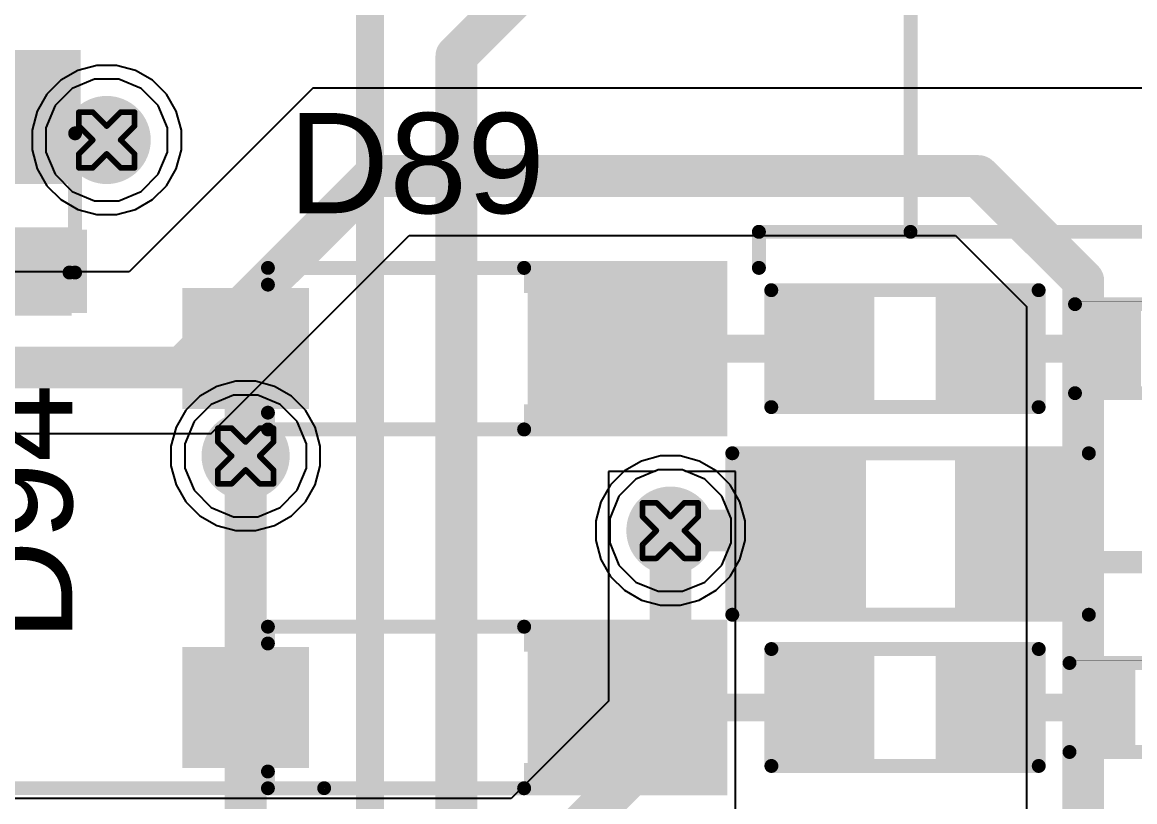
# Model space of a CAD drawing. Header units: inches. Extents: x 0 to 5379, y 0 to 5429.
# Drawn here: x 78.76 to 88.9, y 131.51 to 138.62 of the extents above; entities that cross this region are included whole.
import ezdxf

# ---------------------------------------------------------------- set-up
doc = ezdxf.new("R2010")
doc.units = ezdxf.units.IN
for name, color, linetype in [('Bottom Layer', 5, 'Continuous'), ('Bottom Solder', 6, 'Continuous'), ('Drill Drawing', 1, 'Continuous'), ('GND01', 16, 'Continuous'), ('GND02', 76, 'Continuous'), ('PWR', 156, 'Continuous'), ('SIG 01', 90, 'Continuous'), ('Top Layer', 1, 'Continuous'), ('Top Overlay', 2, 'Continuous'), ('Top Paste', 8, 'Continuous'), ('Top Solder', 216, 'Continuous'), ('Via Holes', 16, 'Continuous')]:
    doc.layers.add(name, color=color, linetype=linetype)
doc.styles.add('Arial', font='', dxfattribs={"height": 0.2})
doc.styles.get('Arial').set_extended_font_data('Arial')

# ---------------------------------------------------------------- blocks, each defined once
blk = doc.blocks.new('R___0603_34')
at = {"layer": 'Top Layer'}
for points in [[(-0.381, 0.4445), (-0.381, -0.4445), (-1.143, -0.4445), (-1.143, 0.4445)], [(1.143, 0.4445), (1.143, -0.4445), (0.381, -0.4445), (0.381, 0.4445)]]:
    blk.add_hatch(color=1, dxfattribs=at).paths.add_polyline_path(points)
at = {"layer": 'Top Paste'}
for points in [[(-0.381, 0.4445), (-0.381, -0.4445), (-1.143, -0.4445), (-1.143, 0.4445)], [(1.143, 0.4445), (1.143, -0.4445), (0.381, -0.4445), (0.381, 0.4445)]]:
    blk.add_hatch(color=8, dxfattribs=at).paths.add_polyline_path(points)
at = {"layer": 'Top Solder'}
for points in [[(-0.2794, 0.5461), (-0.2794, -0.5461), (-1.2446, -0.5461), (-1.2446, 0.5461)], [(1.2446, 0.5461), (1.2446, -0.5461), (0.2794, -0.5461), (0.2794, 0.5461)]]:
    blk.add_hatch(color=216, dxfattribs=at).paths.add_polyline_path(points)
at = {"layer": 'Top Overlay'}
for points in [[(-1.2192, 0.5334, 0.127, 0.127, 0), (-1.2192, -0.5334, 0.127, 0.127, 0)], [(1.2192, 0.5334, 0.127, 0.127, 0), (-1.2192, 0.5334, 0.127, 0.127, 0)], [(1.2192, 0.5334, 0.127, 0.127, 0), (1.2192, -0.5334, 0.127, 0.127, 0)], [(1.2192, -0.5334, 0.127, 0.127, 0), (-1.2192, -0.5334, 0.127, 0.127, 0)]]:
    blk.add_lwpolyline(points, format="xyseb", dxfattribs=at)
for points in [[(-1.25095, 0.5334, 0.0635, 0.0635, 1), (-1.18745, 0.5334, 0.0635, 0.0635, 1)], [(-1.25095, 0.5334, 0.0635, 0.0635, 1), (-1.18745, 0.5334, 0.0635, 0.0635, 1)], [(1.18745, 0.5334, 0.0635, 0.0635, 1), (1.25095, 0.5334, 0.0635, 0.0635, 1)], [(1.18745, 0.5334, 0.0635, 0.0635, 1), (1.25095, 0.5334, 0.0635, 0.0635, 1)], [(-1.25095, -0.5334, 0.0635, 0.0635, 1), (-1.18745, -0.5334, 0.0635, 0.0635, 1)], [(-1.25095, -0.5334, 0.0635, 0.0635, 1), (-1.18745, -0.5334, 0.0635, 0.0635, 1)], [(1.18745, -0.5334, 0.0635, 0.0635, 1), (1.25095, -0.5334, 0.0635, 0.0635, 1)], [(1.18745, -0.5334, 0.0635, 0.0635, 1), (1.25095, -0.5334, 0.0635, 0.0635, 1)]]:
    blk.add_lwpolyline(points, format="xyseb", close=True, dxfattribs=at)
blk = doc.blocks.new('R___0402_35')
at = {"layer": 'Top Layer'}
for points in [[(-0.699, -0.318), (-0.699, 0.318), (-0.241, 0.318), (-0.241, -0.318)], [(0.241, -0.318), (0.241, 0.318), (0.699, 0.318), (0.699, -0.318)]]:
    blk.add_hatch(color=1, dxfattribs=at).paths.add_polyline_path(points)
at = {"layer": 'Top Paste'}
for points in [[(-0.699, -0.318), (-0.699, 0.318), (-0.241, 0.318), (-0.241, -0.318)], [(0.241, -0.318), (0.241, 0.318), (0.699, 0.318), (0.699, -0.318)]]:
    blk.add_hatch(color=8, dxfattribs=at).paths.add_polyline_path(points)
at = {"layer": 'Top Solder'}
for points in [[(-0.754, -0.373), (-0.754, 0.373), (-0.186, 0.373), (-0.186, -0.373)], [(0.186, -0.373), (0.186, 0.373), (0.754, 0.373), (0.754, -0.373)]]:
    blk.add_hatch(color=216, dxfattribs=at).paths.add_polyline_path(points)
at = {"layer": 'Top Overlay'}
for points in [[(-0.787, 0.406, 0.127, 0.127, 0), (-0.787, -0.406, 0.127, 0.127, 0)], [(0.787, 0.406, 0.127, 0.127, 0), (-0.787, 0.406, 0.127, 0.127, 0)], [(0.787, 0.406, 0.127, 0.127, 0), (0.787, -0.406, 0.127, 0.127, 0)], [(0.787, -0.406, 0.127, 0.127, 0), (-0.787, -0.406, 0.127, 0.127, 0)], [(0.813, -0.432, 0.00323, 0.00323, 0), (-0.813, -0.432, 0.00323, 0.00323, 0)]]:
    blk.add_lwpolyline(points, format="xyseb", dxfattribs=at)
for points in [[(-0.819, 0.406, 0.0635, 0.0635, 1), (-0.756, 0.406, 0.0635, 0.0635, 1)], [(-0.819, 0.406, 0.0635, 0.0635, 1), (-0.756, 0.406, 0.0635, 0.0635, 1)], [(0.756, 0.406, 0.0635, 0.0635, 1), (0.819, 0.406, 0.0635, 0.0635, 1)], [(0.756, 0.406, 0.0635, 0.0635, 1), (0.819, 0.406, 0.0635, 0.0635, 1)], [(-0.819, -0.406, 0.0635, 0.0635, 1), (-0.756, -0.406, 0.0635, 0.0635, 1)], [(-0.819, -0.406, 0.0635, 0.0635, 1), (-0.756, -0.406, 0.0635, 0.0635, 1)], [(0.756, -0.406, 0.0635, 0.0635, 1), (0.819, -0.406, 0.0635, 0.0635, 1)], [(0.756, -0.406, 0.0635, 0.0635, 1), (0.819, -0.406, 0.0635, 0.0635, 1)], [(-0.814, -0.432, 0.00161, 0.00161, 1), (-0.812, -0.432, 0.00161, 0.00161, 1)], [(0.812, -0.432, 0.00161, 0.00161, 1), (0.814, -0.432, 0.00161, 0.00161, 1)]]:
    blk.add_lwpolyline(points, format="xyseb", close=True, dxfattribs=at)
blk = doc.blocks.new('R___0603_36')
at = {"layer": 'Top Layer'}
for points in [[(-0.381, 0.4445), (-0.381, -0.4445), (-1.143, -0.4445), (-1.143, 0.4445)], [(1.143, 0.4445), (1.143, -0.4445), (0.381, -0.4445), (0.381, 0.4445)]]:
    blk.add_hatch(color=1, dxfattribs=at).paths.add_polyline_path(points)
at = {"layer": 'Top Paste'}
for points in [[(-0.381, 0.4445), (-0.381, -0.4445), (-1.143, -0.4445), (-1.143, 0.4445)], [(1.143, 0.4445), (1.143, -0.4445), (0.381, -0.4445), (0.381, 0.4445)]]:
    blk.add_hatch(color=8, dxfattribs=at).paths.add_polyline_path(points)
at = {"layer": 'Top Solder'}
for points in [[(-0.2794, 0.5461), (-0.2794, -0.5461), (-1.2446, -0.5461), (-1.2446, 0.5461)], [(1.2446, 0.5461), (1.2446, -0.5461), (0.2794, -0.5461), (0.2794, 0.5461)]]:
    blk.add_hatch(color=216, dxfattribs=at).paths.add_polyline_path(points)
at = {"layer": 'Top Overlay'}
for points in [[(1.2192, 0.5334, 0.127, 0.127, 0), (-1.2192, 0.5334, 0.127, 0.127, 0)], [(-1.2192, 0.5334, 0.127, 0.127, 0), (-1.2192, -0.5334, 0.127, 0.127, 0)], [(1.2192, 0.5334, 0.127, 0.127, 0), (1.2192, -0.5334, 0.127, 0.127, 0)], [(1.2192, -0.5334, 0.127, 0.127, 0), (-1.2192, -0.5334, 0.127, 0.127, 0)]]:
    blk.add_lwpolyline(points, format="xyseb", dxfattribs=at)
for points in [[(-1.25095, 0.5334, 0.0635, 0.0635, 1), (-1.18745, 0.5334, 0.0635, 0.0635, 1)], [(-1.25095, 0.5334, 0.0635, 0.0635, 1), (-1.18745, 0.5334, 0.0635, 0.0635, 1)], [(1.18745, 0.5334, 0.0635, 0.0635, 1), (1.25095, 0.5334, 0.0635, 0.0635, 1)], [(1.18745, 0.5334, 0.0635, 0.0635, 1), (1.25095, 0.5334, 0.0635, 0.0635, 1)], [(-1.25095, -0.5334, 0.0635, 0.0635, 1), (-1.18745, -0.5334, 0.0635, 0.0635, 1)], [(-1.25095, -0.5334, 0.0635, 0.0635, 1), (-1.18745, -0.5334, 0.0635, 0.0635, 1)], [(1.18745, -0.5334, 0.0635, 0.0635, 1), (1.25095, -0.5334, 0.0635, 0.0635, 1)], [(1.18745, -0.5334, 0.0635, 0.0635, 1), (1.25095, -0.5334, 0.0635, 0.0635, 1)]]:
    blk.add_lwpolyline(points, format="xyseb", close=True, dxfattribs=at)
blk = doc.blocks.new('R___0402_37')
at = {"layer": 'Top Layer'}
for points in [[(-0.699, -0.318), (-0.699, 0.318), (-0.241, 0.318), (-0.241, -0.318)], [(0.241, -0.318), (0.241, 0.318), (0.699, 0.318), (0.699, -0.318)]]:
    blk.add_hatch(color=1, dxfattribs=at).paths.add_polyline_path(points)
at = {"layer": 'Top Paste'}
for points in [[(-0.699, -0.318), (-0.699, 0.318), (-0.241, 0.318), (-0.241, -0.318)], [(0.241, -0.318), (0.241, 0.318), (0.699, 0.318), (0.699, -0.318)]]:
    blk.add_hatch(color=8, dxfattribs=at).paths.add_polyline_path(points)
at = {"layer": 'Top Solder'}
for points in [[(-0.754, -0.373), (-0.754, 0.373), (-0.186, 0.373), (-0.186, -0.373)], [(0.186, -0.373), (0.186, 0.373), (0.754, 0.373), (0.754, -0.373)]]:
    blk.add_hatch(color=216, dxfattribs=at).paths.add_polyline_path(points)
at = {"layer": 'Top Overlay'}
for points in [[(-0.787, 0.406, 0.127, 0.127, 0), (-0.787, -0.406, 0.127, 0.127, 0)], [(0.787, 0.406, 0.127, 0.127, 0), (-0.787, 0.406, 0.127, 0.127, 0)], [(0.787, 0.406, 0.127, 0.127, 0), (0.787, -0.406, 0.127, 0.127, 0)], [(0.787, -0.406, 0.127, 0.127, 0), (-0.787, -0.406, 0.127, 0.127, 0)], [(0.813, -0.432, 0.00323, 0.00323, 0), (-0.813, -0.432, 0.00323, 0.00323, 0)]]:
    blk.add_lwpolyline(points, format="xyseb", dxfattribs=at)
for points in [[(-0.819, 0.406, 0.0635, 0.0635, 1), (-0.756, 0.406, 0.0635, 0.0635, 1)], [(-0.819, 0.406, 0.0635, 0.0635, 1), (-0.756, 0.406, 0.0635, 0.0635, 1)], [(0.756, 0.406, 0.0635, 0.0635, 1), (0.819, 0.406, 0.0635, 0.0635, 1)], [(0.756, 0.406, 0.0635, 0.0635, 1), (0.819, 0.406, 0.0635, 0.0635, 1)], [(-0.819, -0.406, 0.0635, 0.0635, 1), (-0.756, -0.406, 0.0635, 0.0635, 1)], [(-0.819, -0.406, 0.0635, 0.0635, 1), (-0.756, -0.406, 0.0635, 0.0635, 1)], [(0.756, -0.406, 0.0635, 0.0635, 1), (0.819, -0.406, 0.0635, 0.0635, 1)], [(0.756, -0.406, 0.0635, 0.0635, 1), (0.819, -0.406, 0.0635, 0.0635, 1)], [(-0.814, -0.432, 0.00161, 0.00161, 1), (-0.812, -0.432, 0.00161, 0.00161, 1)], [(0.812, -0.432, 0.00161, 0.00161, 1), (0.814, -0.432, 0.00161, 0.00161, 1)]]:
    blk.add_lwpolyline(points, format="xyseb", close=True, dxfattribs=at)
blk = doc.blocks.new('SOD_123_40')
at = {"layer": 'Top Layer'}
for points in [[(-1.1, 0.45), (-1.1, -0.45), (-2.05, -0.45), (-2.05, 0.45)], [(2.05, 0.45), (2.05, -0.45), (1.1, -0.45), (1.1, 0.45)]]:
    blk.add_hatch(color=1, dxfattribs=at).paths.add_polyline_path(points)
at = {"layer": 'Top Overlay'}
for points in [[(0.965, 0.508), (2.819, 0.508), (2.819, 0.8), (0.965, 0.8)], [(2.119, -0.787), (2.818, -0.787), (2.818, 0.787), (2.119, 0.787)], [(0.965, -0.8), (2.819, -0.8), (2.819, -0.508), (0.965, -0.508)]]:
    blk.add_hatch(color=2, dxfattribs=at).paths.add_polyline_path(points)
at = {"layer": 'Top Paste'}
for points in [[(-1.1, 0.45), (-1.1, -0.45), (-2.05, -0.45), (-2.05, 0.45)], [(2.05, 0.45), (2.05, -0.45), (1.1, -0.45), (1.1, 0.45)]]:
    blk.add_hatch(color=8, dxfattribs=at).paths.add_polyline_path(points)
at = {"layer": 'Top Solder'}
for points in [[(-0.998, 0.552), (-0.998, -0.552), (-2.152, -0.552), (-2.152, 0.552)], [(2.152, 0.552), (2.152, -0.552), (0.998, -0.552), (0.998, 0.552)]]:
    blk.add_hatch(color=216, dxfattribs=at).paths.add_polyline_path(points)
at = {"layer": 'Top Overlay'}
for points in [[(-1.372, 0.737, 0.127, 0.127, 0), (0.965, 0.737, 0.127, 0.127, 0)], [(-1.372, 0.584, 0.127, 0.127, 0), (-1.372, 0.737, 0.127, 0.127, 0)], [(-1.372, -0.737, 0.127, 0.127, 0), (-1.372, -0.584, 0.127, 0.127, 0)], [(-1.372, -0.737, 0.127, 0.127, 0), (0.965, -0.737, 0.127, 0.127, 0)]]:
    blk.add_lwpolyline(points, format="xyseb", dxfattribs=at)
for points in [[(-1.403, 0.737, 0.0635, 0.0635, 1), (-1.34, 0.737, 0.0635, 0.0635, 1)], [(-1.403, 0.737, 0.0635, 0.0635, 1), (-1.34, 0.737, 0.0635, 0.0635, 1)], [(0.933, 0.737, 0.0635, 0.0635, 1), (0.997, 0.737, 0.0635, 0.0635, 1)], [(-1.403, 0.584, 0.0635, 0.0635, 1), (-1.34, 0.584, 0.0635, 0.0635, 1)], [(-1.403, -0.584, 0.0635, 0.0635, 1), (-1.34, -0.584, 0.0635, 0.0635, 1)], [(-1.403, -0.737, 0.0635, 0.0635, 1), (-1.34, -0.737, 0.0635, 0.0635, 1)], [(-1.403, -0.737, 0.0635, 0.0635, 1), (-1.34, -0.737, 0.0635, 0.0635, 1)], [(0.933, -0.737, 0.0635, 0.0635, 1), (0.997, -0.737, 0.0635, 0.0635, 1)]]:
    blk.add_lwpolyline(points, format="xyseb", close=True, dxfattribs=at)
blk = doc.blocks.new('SOD_123_41')
at = {"layer": 'Top Layer'}
for points in [[(-1.1, 0.45), (-1.1, -0.45), (-2.05, -0.45), (-2.05, 0.45)], [(2.05, 0.45), (2.05, -0.45), (1.1, -0.45), (1.1, 0.45)]]:
    blk.add_hatch(color=1, dxfattribs=at).paths.add_polyline_path(points)
at = {"layer": 'Top Overlay'}
for points in [[(0.965, 0.508), (2.819, 0.508), (2.819, 0.8), (0.965, 0.8)], [(2.119, -0.787), (2.818, -0.787), (2.818, 0.787), (2.119, 0.787)], [(0.965, -0.8), (2.819, -0.8), (2.819, -0.508), (0.965, -0.508)]]:
    blk.add_hatch(color=2, dxfattribs=at).paths.add_polyline_path(points)
at = {"layer": 'Top Paste'}
for points in [[(-1.1, 0.45), (-1.1, -0.45), (-2.05, -0.45), (-2.05, 0.45)], [(2.05, 0.45), (2.05, -0.45), (1.1, -0.45), (1.1, 0.45)]]:
    blk.add_hatch(color=8, dxfattribs=at).paths.add_polyline_path(points)
at = {"layer": 'Top Solder'}
for points in [[(-0.998, 0.552), (-0.998, -0.552), (-2.152, -0.552), (-2.152, 0.552)], [(2.152, 0.552), (2.152, -0.552), (0.998, -0.552), (0.998, 0.552)]]:
    blk.add_hatch(color=216, dxfattribs=at).paths.add_polyline_path(points)
at = {"layer": 'Top Overlay'}
for points in [[(-1.372, 0.737, 0.127, 0.127, 0), (0.965, 0.737, 0.127, 0.127, 0)], [(-1.372, 0.584, 0.127, 0.127, 0), (-1.372, 0.737, 0.127, 0.127, 0)], [(-1.372, -0.737, 0.127, 0.127, 0), (-1.372, -0.584, 0.127, 0.127, 0)], [(-1.372, -0.737, 0.127, 0.127, 0), (0.965, -0.737, 0.127, 0.127, 0)]]:
    blk.add_lwpolyline(points, format="xyseb", dxfattribs=at)
for points in [[(-1.403, 0.737, 0.0635, 0.0635, 1), (-1.34, 0.737, 0.0635, 0.0635, 1)], [(-1.403, 0.737, 0.0635, 0.0635, 1), (-1.34, 0.737, 0.0635, 0.0635, 1)], [(0.933, 0.737, 0.0635, 0.0635, 1), (0.997, 0.737, 0.0635, 0.0635, 1)], [(-1.403, 0.584, 0.0635, 0.0635, 1), (-1.34, 0.584, 0.0635, 0.0635, 1)], [(-1.403, -0.584, 0.0635, 0.0635, 1), (-1.34, -0.584, 0.0635, 0.0635, 1)], [(-1.403, -0.737, 0.0635, 0.0635, 1), (-1.34, -0.737, 0.0635, 0.0635, 1)], [(-1.403, -0.737, 0.0635, 0.0635, 1), (-1.34, -0.737, 0.0635, 0.0635, 1)], [(0.933, -0.737, 0.0635, 0.0635, 1), (0.997, -0.737, 0.0635, 0.0635, 1)]]:
    blk.add_lwpolyline(points, format="xyseb", close=True, dxfattribs=at)
blk = doc.blocks.new('R___0805_245')
at = {"layer": 'Top Layer'}
for points in [[(-1.524, 0.635), (-0.508, 0.635), (-0.508, -0.635), (-1.524, -0.635)], [(0.508, 0.635), (1.524, 0.635), (1.524, -0.635), (0.508, -0.635)]]:
    blk.add_hatch(color=1, dxfattribs=at).paths.add_polyline_path(points)
at = {"layer": 'Top Paste'}
for points in [[(-1.524, 0.635), (-0.508, 0.635), (-0.508, -0.635), (-1.524, -0.635)], [(0.508, 0.635), (1.524, 0.635), (1.524, -0.635), (0.508, -0.635)]]:
    blk.add_hatch(color=8, dxfattribs=at).paths.add_polyline_path(points)
at = {"layer": 'Top Solder'}
for points in [[(-1.6256, 0.7366), (-0.4064, 0.7366), (-0.4064, -0.7366), (-1.6256, -0.7366)], [(0.4064, 0.7366), (1.6256, 0.7366), (1.6256, -0.7366), (0.4064, -0.7366)]]:
    blk.add_hatch(color=216, dxfattribs=at).paths.add_polyline_path(points)
at = {"layer": 'Top Overlay'}
for points in [[(-1.6256, 0.7366, 0.127, 0.127, 0), (-1.6256, -0.7366, 0.127, 0.127, 0)], [(1.6256, 0.7366, 0.127, 0.127, 0), (-1.6256, 0.7366, 0.127, 0.127, 0)], [(1.6256, 0.7366, 0.127, 0.127, 0), (1.6256, -0.7366, 0.127, 0.127, 0)], [(1.6256, -0.7366, 0.127, 0.127, 0), (-1.6256, -0.7366, 0.127, 0.127, 0)]]:
    blk.add_lwpolyline(points, format="xyseb", dxfattribs=at)
for points in [[(-1.65735, 0.7366, 0.0635, 0.0635, 1), (-1.59385, 0.7366, 0.0635, 0.0635, 1)], [(-1.65735, 0.7366, 0.0635, 0.0635, 1), (-1.59385, 0.7366, 0.0635, 0.0635, 1)], [(1.59385, 0.7366, 0.0635, 0.0635, 1), (1.65735, 0.7366, 0.0635, 0.0635, 1)], [(1.59385, 0.7366, 0.0635, 0.0635, 1), (1.65735, 0.7366, 0.0635, 0.0635, 1)], [(-1.65735, -0.7366, 0.0635, 0.0635, 1), (-1.59385, -0.7366, 0.0635, 0.0635, 1)], [(-1.65735, -0.7366, 0.0635, 0.0635, 1), (-1.59385, -0.7366, 0.0635, 0.0635, 1)], [(1.59385, -0.7366, 0.0635, 0.0635, 1), (1.65735, -0.7366, 0.0635, 0.0635, 1)], [(1.59385, -0.7366, 0.0635, 0.0635, 1), (1.65735, -0.7366, 0.0635, 0.0635, 1)]]:
    blk.add_lwpolyline(points, format="xyseb", close=True, dxfattribs=at)
blk = doc.blocks.new('SOD_523_846')
at = {"layer": 'Top Layer'}
for points in [[(-0.9, 0.35), (-0.3, 0.35), (-0.3, -0.35), (-0.9, -0.35)], [(0.3, 0.35), (0.9, 0.35), (0.9, -0.35), (0.3, -0.35)]]:
    blk.add_hatch(color=1, dxfattribs=at).paths.add_polyline_path(points)
at = {"layer": 'Top Overlay'}
for points in [[(0.66, 0.356), (1.422, 0.356), (1.422, 0.533), (0.66, 0.533)], [(0.94, -0.381), (1.422, -0.381), (1.422, 0.381), (0.94, 0.381)], [(0.66, -0.533), (1.422, -0.533), (1.422, -0.356), (0.66, -0.356)]]:
    blk.add_hatch(color=2, dxfattribs=at).paths.add_polyline_path(points)
at = {"layer": 'Top Paste'}
for points in [[(-0.9, 0.35), (-0.3, 0.35), (-0.3, -0.35), (-0.9, -0.35)], [(0.3, 0.35), (0.9, 0.35), (0.9, -0.35), (0.3, -0.35)]]:
    blk.add_hatch(color=8, dxfattribs=at).paths.add_polyline_path(points)
at = {"layer": 'Top Solder'}
for points in [[(-1.002, 0.452), (-0.198, 0.452), (-0.198, -0.452), (-1.002, -0.452)], [(0.198, 0.452), (1.002, 0.452), (1.002, -0.452), (0.198, -0.452)]]:
    blk.add_hatch(color=216, dxfattribs=at).paths.add_polyline_path(points)
at = {"layer": 'Top Overlay'}
for points in [[(-0.61, 0.483, 0.127, 0.127, 0), (0.66, 0.483, 0.127, 0.127, 0)], [(-0.61, 0.482, 0.127, 0.127, 0), (-0.61, 0.432, 0.127, 0.127, 0)], [(-0.61, -0.432, 0.127, 0.127, 0), (-0.61, -0.482, 0.127, 0.127, 0)], [(-0.61, -0.483, 0.127, 0.127, 0), (0.66, -0.483, 0.127, 0.127, 0)]]:
    blk.add_lwpolyline(points, format="xyseb", dxfattribs=at)
for points in [[(-0.641, 0.483, 0.0635, 0.0635, 1), (-0.578, 0.483, 0.0635, 0.0635, 1)], [(-0.641, 0.482, 0.0635, 0.0635, 1), (-0.578, 0.482, 0.0635, 0.0635, 1)], [(0.629, 0.483, 0.0635, 0.0635, 1), (0.692, 0.483, 0.0635, 0.0635, 1)], [(-0.641, 0.432, 0.0635, 0.0635, 1), (-0.578, 0.432, 0.0635, 0.0635, 1)], [(-0.641, -0.432, 0.0635, 0.0635, 1), (-0.578, -0.432, 0.0635, 0.0635, 1)], [(-0.641, -0.482, 0.0635, 0.0635, 1), (-0.578, -0.482, 0.0635, 0.0635, 1)], [(-0.641, -0.483, 0.0635, 0.0635, 1), (-0.578, -0.483, 0.0635, 0.0635, 1)], [(0.629, -0.483, 0.0635, 0.0635, 1), (0.692, -0.483, 0.0635, 0.0635, 1)]]:
    blk.add_lwpolyline(points, format="xyseb", close=True, dxfattribs=at)

msp = doc.modelspace()

# ---------------------------------------------------------------- hatches: boundary and pattern name
at = {"layer": 'Bottom Layer'}
h = msp.add_hatch(color=5, dxfattribs=at)
edge = h.paths.add_edge_path()
edge.add_arc((79.525, 137.549), 0.3, 0, 360)
h = msp.add_hatch(color=5, dxfattribs=at)
edge = h.paths.add_edge_path()
edge.add_arc((80.792, 134.666), 0.3, 0, 360)
h = msp.add_hatch(color=5, dxfattribs=at)
edge = h.paths.add_edge_path()
edge.add_arc((84.666, 133.985), 0.3, 0, 360)
at = {"layer": 'Bottom Solder'}
h = msp.add_hatch(color=6, dxfattribs=at)
edge = h.paths.add_edge_path()
edge.add_arc((79.525, 137.549), 0.402, 0, 360)
h = msp.add_hatch(color=6, dxfattribs=at)
edge = h.paths.add_edge_path()
edge.add_arc((80.792, 134.666), 0.402, 0, 360)
h = msp.add_hatch(color=6, dxfattribs=at)
edge = h.paths.add_edge_path()
edge.add_arc((84.666, 133.985), 0.402, 0, 360)
at = {"layer": 'GND01'}
h = msp.add_hatch(color=16, dxfattribs=at)
edge = h.paths.add_edge_path()
edge.add_arc((79.525, 137.549), 0.3, 0, 360)
h = msp.add_hatch(color=16, dxfattribs=at)
edge = h.paths.add_edge_path()
edge.add_arc((80.792, 134.666), 0.3, 0, 360)
h = msp.add_hatch(color=16, dxfattribs=at)
edge = h.paths.add_edge_path()
edge.add_arc((84.666, 133.985), 0.3, 0, 360)
at = {"layer": 'GND02'}
h = msp.add_hatch(color=76, dxfattribs=at)
edge = h.paths.add_edge_path()
edge.add_arc((79.525, 137.549), 0.3, 0, 360)
h = msp.add_hatch(color=76, dxfattribs=at)
edge = h.paths.add_edge_path()
edge.add_arc((80.792, 134.666), 0.3, 0, 360)
h = msp.add_hatch(color=76, dxfattribs=at)
edge = h.paths.add_edge_path()
edge.add_arc((84.666, 133.985), 0.3, 0, 360)
at = {"layer": 'PWR'}
h = msp.add_hatch(color=156, dxfattribs=at)
edge = h.paths.add_edge_path()
edge.add_arc((79.525, 137.549), 0.3, 0, 360)
h = msp.add_hatch(color=156, dxfattribs=at)
edge = h.paths.add_edge_path()
edge.add_arc((80.792, 134.666), 0.3, 0, 360)
h = msp.add_hatch(color=156, dxfattribs=at)
edge = h.paths.add_edge_path()
edge.add_arc((84.666, 133.985), 0.3, 0, 360)
at = {"layer": 'SIG 01'}
h = msp.add_hatch(color=90, dxfattribs=at)
edge = h.paths.add_edge_path()
edge.add_arc((79.525, 137.549), 0.3, 0, 360)
h = msp.add_hatch(color=90, dxfattribs=at)
edge = h.paths.add_edge_path()
edge.add_arc((80.792, 134.666), 0.3, 0, 360)
h = msp.add_hatch(color=90, dxfattribs=at)
edge = h.paths.add_edge_path()
edge.add_arc((84.666, 133.985), 0.3, 0, 360)
at = {"layer": 'Top Layer'}
h = msp.add_hatch(color=1, dxfattribs=at)
edge = h.paths.add_edge_path()
edge.add_arc((79.525, 137.549), 0.3, 0, 360)
msp.add_hatch(color=1, dxfattribs=at).paths.add_polyline_path([(79.346, 136.731), (76.78, 136.731), (76.78, 135.969), (79.346, 135.969)])
h = msp.add_hatch(color=1, dxfattribs=at)
edge = h.paths.add_edge_path()
edge.add_arc((80.792, 134.666), 0.3, 0, 360)
h = msp.add_hatch(color=1, dxfattribs=at)
edge = h.paths.add_edge_path()
edge.add_arc((84.666, 133.985), 0.3, 0, 360)
at = {"layer": 'Top Solder'}
h = msp.add_hatch(color=216, dxfattribs=at)
edge = h.paths.add_edge_path()
edge.add_arc((79.525, 137.549), 0.402, 0, 360)
h = msp.add_hatch(color=216, dxfattribs=at)
edge = h.paths.add_edge_path()
edge.add_arc((80.792, 134.666), 0.402, 0, 360)
h = msp.add_hatch(color=216, dxfattribs=at)
edge = h.paths.add_edge_path()
edge.add_arc((84.666, 133.985), 0.402, 0, 360)
at = {"layer": 'Via Holes'}
h = msp.add_hatch(color=7, dxfattribs=at)
edge = h.paths.add_edge_path()
edge.add_arc((79.525, 137.549), 0.15, 0, 360)
h = msp.add_hatch(color=7, dxfattribs=at)
edge = h.paths.add_edge_path()
edge.add_arc((80.792, 134.666), 0.15, 0, 360)
h = msp.add_hatch(color=7, dxfattribs=at)
edge = h.paths.add_edge_path()
edge.add_arc((84.666, 133.985), 0.15, 0, 360)

# ---------------------------------------------------------------- linework, layer by layer
at = {"layer": 'Bottom Layer'}
for p, q in [((79.415, 138.103), (79.211, 138.019)), ((79.635, 138.103), (79.415, 138.103)), ((79.839, 138.019), (79.635, 138.103)), ((79.211, 138.019), (79.055, 137.863)), ((79.995, 137.863), (79.839, 138.019)), ((79.055, 137.863), (78.971, 137.66)), ((80.079, 137.66), (79.995, 137.863)), ((78.971, 137.66), (78.971, 137.439)), ((80.079, 137.439), (80.079, 137.66)), ((78.971, 137.439), (79.055, 137.236)), ((79.995, 137.236), (80.079, 137.439)), ((79.055, 137.236), (79.211, 137.08)), ((79.839, 137.08), (79.995, 137.236)), ((79.211, 137.08), (79.415, 136.995)), ((79.635, 136.995), (79.839, 137.08)), ((79.415, 136.995), (79.635, 136.995)), ((80.682, 135.22), (80.479, 135.136)), ((80.903, 135.22), (80.682, 135.22)), ((81.106, 135.136), (80.903, 135.22)), ((80.479, 135.136), (80.323, 134.98)), ((81.262, 134.98), (81.106, 135.136)), ((80.323, 134.98), (80.238, 134.777)), ((81.346, 134.777), (81.262, 134.98)), ((80.238, 134.777), (80.238, 134.556)), ((81.346, 134.556), (81.346, 134.777)), ((80.238, 134.556), (80.323, 134.353)), ((81.262, 134.353), (81.346, 134.556)), ((84.555, 134.539), (84.352, 134.454)), ((84.776, 134.539), (84.555, 134.539)), ((84.979, 134.454), (84.776, 134.539)), ((84.352, 134.454), (84.196, 134.298)), ((85.135, 134.298), (84.979, 134.454)), ((80.323, 134.353), (80.479, 134.197)), ((81.106, 134.197), (81.262, 134.353)), ((84.196, 134.298), (84.112, 134.095)), ((85.22, 134.095), (85.135, 134.298)), ((80.479, 134.197), (80.682, 134.112)), ((80.903, 134.112), (81.106, 134.197)), ((80.682, 134.112), (80.903, 134.112)), ((84.112, 134.095), (84.112, 133.874)), ((85.22, 133.874), (85.22, 134.095)), ((84.112, 133.874), (84.196, 133.671)), ((85.135, 133.671), (85.22, 133.874)), ((84.196, 133.671), (84.352, 133.515)), ((84.979, 133.515), (85.135, 133.671)), ((84.352, 133.515), (84.555, 133.431)), ((84.776, 133.431), (84.979, 133.515)), ((84.555, 133.431), (84.776, 133.431))]:
    msp.add_line(p, q, dxfattribs=at)
at = {"layer": 'Drill Drawing'}
for points in [[(79.271, 137.676, 0.0508, 0.0508, 0), (79.271, 137.803, 0.0508, 0.0508, 0)], [(79.271, 137.803, 0.0508, 0.0508, 0), (79.398, 137.803, 0.0508, 0.0508, 0)], [(79.398, 137.803, 0.0508, 0.0508, 0), (79.525, 137.676, 0.0508, 0.0508, 0)], [(79.525, 137.676, 0.0508, 0.0508, 0), (79.652, 137.803, 0.0508, 0.0508, 0)], [(79.652, 137.803, 0.0508, 0.0508, 0), (79.779, 137.803, 0.0508, 0.0508, 0)], [(79.779, 137.676, 0.0508, 0.0508, 0), (79.779, 137.803, 0.0508, 0.0508, 0)], [(79.271, 137.676, 0.0508, 0.0508, 0), (79.398, 137.549, 0.0508, 0.0508, 0)], [(79.652, 137.549, 0.0508, 0.0508, 0), (79.779, 137.676, 0.0508, 0.0508, 0)], [(79.271, 137.422, 0.0508, 0.0508, 0), (79.398, 137.549, 0.0508, 0.0508, 0)], [(79.652, 137.549, 0.0508, 0.0508, 0), (79.779, 137.422, 0.0508, 0.0508, 0)], [(79.271, 137.295, 0.0508, 0.0508, 0), (79.271, 137.422, 0.0508, 0.0508, 0)], [(79.398, 137.295, 0.0508, 0.0508, 0), (79.525, 137.422, 0.0508, 0.0508, 0)], [(79.525, 137.422, 0.0508, 0.0508, 0), (79.652, 137.295, 0.0508, 0.0508, 0)], [(79.779, 137.295, 0.0508, 0.0508, 0), (79.779, 137.422, 0.0508, 0.0508, 0)], [(79.271, 137.295, 0.0508, 0.0508, 0), (79.398, 137.295, 0.0508, 0.0508, 0)], [(79.652, 137.295, 0.0508, 0.0508, 0), (79.779, 137.295, 0.0508, 0.0508, 0)], [(80.538, 134.793, 0.0508, 0.0508, 0), (80.538, 134.92, 0.0508, 0.0508, 0)], [(80.538, 134.92, 0.0508, 0.0508, 0), (80.665, 134.92, 0.0508, 0.0508, 0)], [(80.665, 134.92, 0.0508, 0.0508, 0), (80.792, 134.793, 0.0508, 0.0508, 0)], [(80.792, 134.793, 0.0508, 0.0508, 0), (80.919, 134.92, 0.0508, 0.0508, 0)], [(80.919, 134.92, 0.0508, 0.0508, 0), (81.046, 134.92, 0.0508, 0.0508, 0)], [(81.046, 134.793, 0.0508, 0.0508, 0), (81.046, 134.92, 0.0508, 0.0508, 0)], [(80.538, 134.793, 0.0508, 0.0508, 0), (80.665, 134.666, 0.0508, 0.0508, 0)], [(80.919, 134.666, 0.0508, 0.0508, 0), (81.046, 134.793, 0.0508, 0.0508, 0)], [(80.538, 134.539, 0.0508, 0.0508, 0), (80.665, 134.666, 0.0508, 0.0508, 0)], [(80.919, 134.666, 0.0508, 0.0508, 0), (81.046, 134.539, 0.0508, 0.0508, 0)], [(80.538, 134.412, 0.0508, 0.0508, 0), (80.538, 134.539, 0.0508, 0.0508, 0)], [(80.665, 134.412, 0.0508, 0.0508, 0), (80.792, 134.539, 0.0508, 0.0508, 0)], [(80.792, 134.539, 0.0508, 0.0508, 0), (80.919, 134.412, 0.0508, 0.0508, 0)], [(81.046, 134.412, 0.0508, 0.0508, 0), (81.046, 134.539, 0.0508, 0.0508, 0)], [(80.538, 134.412, 0.0508, 0.0508, 0), (80.665, 134.412, 0.0508, 0.0508, 0)], [(80.919, 134.412, 0.0508, 0.0508, 0), (81.046, 134.412, 0.0508, 0.0508, 0)], [(84.412, 134.112, 0.0508, 0.0508, 0), (84.412, 134.239, 0.0508, 0.0508, 0)], [(84.412, 134.239, 0.0508, 0.0508, 0), (84.539, 134.239, 0.0508, 0.0508, 0)], [(84.539, 134.239, 0.0508, 0.0508, 0), (84.666, 134.112, 0.0508, 0.0508, 0)], [(84.666, 134.112, 0.0508, 0.0508, 0), (84.793, 134.239, 0.0508, 0.0508, 0)], [(84.793, 134.239, 0.0508, 0.0508, 0), (84.92, 134.239, 0.0508, 0.0508, 0)], [(84.92, 134.112, 0.0508, 0.0508, 0), (84.92, 134.239, 0.0508, 0.0508, 0)], [(84.412, 134.112, 0.0508, 0.0508, 0), (84.539, 133.985, 0.0508, 0.0508, 0)], [(84.793, 133.985, 0.0508, 0.0508, 0), (84.92, 134.112, 0.0508, 0.0508, 0)], [(84.412, 133.858, 0.0508, 0.0508, 0), (84.539, 133.985, 0.0508, 0.0508, 0)], [(84.793, 133.985, 0.0508, 0.0508, 0), (84.92, 133.858, 0.0508, 0.0508, 0)], [(84.412, 133.731, 0.0508, 0.0508, 0), (84.412, 133.858, 0.0508, 0.0508, 0)], [(84.539, 133.731, 0.0508, 0.0508, 0), (84.666, 133.858, 0.0508, 0.0508, 0)], [(84.666, 133.858, 0.0508, 0.0508, 0), (84.793, 133.731, 0.0508, 0.0508, 0)], [(84.92, 133.731, 0.0508, 0.0508, 0), (84.92, 133.858, 0.0508, 0.0508, 0)], [(84.412, 133.731, 0.0508, 0.0508, 0), (84.539, 133.731, 0.0508, 0.0508, 0)], [(84.793, 133.731, 0.0508, 0.0508, 0), (84.92, 133.731, 0.0508, 0.0508, 0)]]:
    msp.add_lwpolyline(points, format="xyseb", dxfattribs=at)
for points in [[(79.258, 137.803, 0.0254, 0.0254, 1), (79.284, 137.803, 0.0254, 0.0254, 1)], [(79.258, 137.803, 0.0254, 0.0254, 1), (79.284, 137.803, 0.0254, 0.0254, 1)], [(79.385, 137.803, 0.0254, 0.0254, 1), (79.411, 137.803, 0.0254, 0.0254, 1)], [(79.385, 137.803, 0.0254, 0.0254, 1), (79.411, 137.803, 0.0254, 0.0254, 1)], [(79.639, 137.803, 0.0254, 0.0254, 1), (79.665, 137.803, 0.0254, 0.0254, 1)], [(79.639, 137.803, 0.0254, 0.0254, 1), (79.665, 137.803, 0.0254, 0.0254, 1)], [(79.766, 137.803, 0.0254, 0.0254, 1), (79.792, 137.803, 0.0254, 0.0254, 1)], [(79.766, 137.803, 0.0254, 0.0254, 1), (79.792, 137.803, 0.0254, 0.0254, 1)], [(79.258, 137.676, 0.0254, 0.0254, 1), (79.284, 137.676, 0.0254, 0.0254, 1)], [(79.258, 137.676, 0.0254, 0.0254, 1), (79.284, 137.676, 0.0254, 0.0254, 1)], [(79.512, 137.676, 0.0254, 0.0254, 1), (79.538, 137.676, 0.0254, 0.0254, 1)], [(79.512, 137.676, 0.0254, 0.0254, 1), (79.538, 137.676, 0.0254, 0.0254, 1)], [(79.766, 137.676, 0.0254, 0.0254, 1), (79.792, 137.676, 0.0254, 0.0254, 1)], [(79.766, 137.676, 0.0254, 0.0254, 1), (79.792, 137.676, 0.0254, 0.0254, 1)], [(79.385, 137.549, 0.0254, 0.0254, 1), (79.411, 137.549, 0.0254, 0.0254, 1)], [(79.385, 137.549, 0.0254, 0.0254, 1), (79.411, 137.549, 0.0254, 0.0254, 1)], [(79.639, 137.549, 0.0254, 0.0254, 1), (79.665, 137.549, 0.0254, 0.0254, 1)], [(79.639, 137.549, 0.0254, 0.0254, 1), (79.665, 137.549, 0.0254, 0.0254, 1)], [(79.258, 137.422, 0.0254, 0.0254, 1), (79.284, 137.422, 0.0254, 0.0254, 1)], [(79.258, 137.422, 0.0254, 0.0254, 1), (79.284, 137.422, 0.0254, 0.0254, 1)], [(79.512, 137.422, 0.0254, 0.0254, 1), (79.538, 137.422, 0.0254, 0.0254, 1)], [(79.512, 137.422, 0.0254, 0.0254, 1), (79.538, 137.422, 0.0254, 0.0254, 1)], [(79.766, 137.422, 0.0254, 0.0254, 1), (79.792, 137.422, 0.0254, 0.0254, 1)], [(79.766, 137.422, 0.0254, 0.0254, 1), (79.792, 137.422, 0.0254, 0.0254, 1)], [(79.258, 137.295, 0.0254, 0.0254, 1), (79.284, 137.295, 0.0254, 0.0254, 1)], [(79.258, 137.295, 0.0254, 0.0254, 1), (79.284, 137.295, 0.0254, 0.0254, 1)], [(79.385, 137.295, 0.0254, 0.0254, 1), (79.411, 137.295, 0.0254, 0.0254, 1)], [(79.385, 137.295, 0.0254, 0.0254, 1), (79.411, 137.295, 0.0254, 0.0254, 1)], [(79.639, 137.295, 0.0254, 0.0254, 1), (79.665, 137.295, 0.0254, 0.0254, 1)], [(79.639, 137.295, 0.0254, 0.0254, 1), (79.665, 137.295, 0.0254, 0.0254, 1)], [(79.766, 137.295, 0.0254, 0.0254, 1), (79.792, 137.295, 0.0254, 0.0254, 1)], [(79.766, 137.295, 0.0254, 0.0254, 1), (79.792, 137.295, 0.0254, 0.0254, 1)], [(80.526, 134.92, 0.0254, 0.0254, 1), (80.551, 134.92, 0.0254, 0.0254, 1)], [(80.526, 134.92, 0.0254, 0.0254, 1), (80.551, 134.92, 0.0254, 0.0254, 1)], [(80.653, 134.92, 0.0254, 0.0254, 1), (80.678, 134.92, 0.0254, 0.0254, 1)], [(80.653, 134.92, 0.0254, 0.0254, 1), (80.678, 134.92, 0.0254, 0.0254, 1)], [(80.907, 134.92, 0.0254, 0.0254, 1), (80.932, 134.92, 0.0254, 0.0254, 1)], [(80.907, 134.92, 0.0254, 0.0254, 1), (80.932, 134.92, 0.0254, 0.0254, 1)], [(81.034, 134.92, 0.0254, 0.0254, 1), (81.059, 134.92, 0.0254, 0.0254, 1)], [(81.034, 134.92, 0.0254, 0.0254, 1), (81.059, 134.92, 0.0254, 0.0254, 1)], [(80.526, 134.793, 0.0254, 0.0254, 1), (80.551, 134.793, 0.0254, 0.0254, 1)], [(80.526, 134.793, 0.0254, 0.0254, 1), (80.551, 134.793, 0.0254, 0.0254, 1)], [(80.78, 134.793, 0.0254, 0.0254, 1), (80.805, 134.793, 0.0254, 0.0254, 1)], [(80.78, 134.793, 0.0254, 0.0254, 1), (80.805, 134.793, 0.0254, 0.0254, 1)], [(81.034, 134.793, 0.0254, 0.0254, 1), (81.059, 134.793, 0.0254, 0.0254, 1)], [(81.034, 134.793, 0.0254, 0.0254, 1), (81.059, 134.793, 0.0254, 0.0254, 1)], [(80.653, 134.666, 0.0254, 0.0254, 1), (80.678, 134.666, 0.0254, 0.0254, 1)], [(80.653, 134.666, 0.0254, 0.0254, 1), (80.678, 134.666, 0.0254, 0.0254, 1)], [(80.907, 134.666, 0.0254, 0.0254, 1), (80.932, 134.666, 0.0254, 0.0254, 1)], [(80.907, 134.666, 0.0254, 0.0254, 1), (80.932, 134.666, 0.0254, 0.0254, 1)], [(80.526, 134.539, 0.0254, 0.0254, 1), (80.551, 134.539, 0.0254, 0.0254, 1)], [(80.526, 134.539, 0.0254, 0.0254, 1), (80.551, 134.539, 0.0254, 0.0254, 1)], [(80.78, 134.539, 0.0254, 0.0254, 1), (80.805, 134.539, 0.0254, 0.0254, 1)], [(80.78, 134.539, 0.0254, 0.0254, 1), (80.805, 134.539, 0.0254, 0.0254, 1)], [(81.034, 134.539, 0.0254, 0.0254, 1), (81.059, 134.539, 0.0254, 0.0254, 1)], [(81.034, 134.539, 0.0254, 0.0254, 1), (81.059, 134.539, 0.0254, 0.0254, 1)], [(80.526, 134.412, 0.0254, 0.0254, 1), (80.551, 134.412, 0.0254, 0.0254, 1)], [(80.526, 134.412, 0.0254, 0.0254, 1), (80.551, 134.412, 0.0254, 0.0254, 1)], [(80.653, 134.412, 0.0254, 0.0254, 1), (80.678, 134.412, 0.0254, 0.0254, 1)], [(80.653, 134.412, 0.0254, 0.0254, 1), (80.678, 134.412, 0.0254, 0.0254, 1)], [(80.907, 134.412, 0.0254, 0.0254, 1), (80.932, 134.412, 0.0254, 0.0254, 1)], [(80.907, 134.412, 0.0254, 0.0254, 1), (80.932, 134.412, 0.0254, 0.0254, 1)], [(81.034, 134.412, 0.0254, 0.0254, 1), (81.059, 134.412, 0.0254, 0.0254, 1)], [(81.034, 134.412, 0.0254, 0.0254, 1), (81.059, 134.412, 0.0254, 0.0254, 1)], [(84.399, 134.239, 0.0254, 0.0254, 1), (84.424, 134.239, 0.0254, 0.0254, 1)], [(84.399, 134.239, 0.0254, 0.0254, 1), (84.424, 134.239, 0.0254, 0.0254, 1)], [(84.526, 134.239, 0.0254, 0.0254, 1), (84.551, 134.239, 0.0254, 0.0254, 1)], [(84.526, 134.239, 0.0254, 0.0254, 1), (84.551, 134.239, 0.0254, 0.0254, 1)], [(84.78, 134.239, 0.0254, 0.0254, 1), (84.805, 134.239, 0.0254, 0.0254, 1)], [(84.78, 134.239, 0.0254, 0.0254, 1), (84.805, 134.239, 0.0254, 0.0254, 1)], [(84.907, 134.239, 0.0254, 0.0254, 1), (84.932, 134.239, 0.0254, 0.0254, 1)], [(84.907, 134.239, 0.0254, 0.0254, 1), (84.932, 134.239, 0.0254, 0.0254, 1)], [(84.399, 134.112, 0.0254, 0.0254, 1), (84.424, 134.112, 0.0254, 0.0254, 1)], [(84.399, 134.112, 0.0254, 0.0254, 1), (84.424, 134.112, 0.0254, 0.0254, 1)], [(84.653, 134.112, 0.0254, 0.0254, 1), (84.678, 134.112, 0.0254, 0.0254, 1)], [(84.653, 134.112, 0.0254, 0.0254, 1), (84.678, 134.112, 0.0254, 0.0254, 1)], [(84.907, 134.112, 0.0254, 0.0254, 1), (84.932, 134.112, 0.0254, 0.0254, 1)], [(84.907, 134.112, 0.0254, 0.0254, 1), (84.932, 134.112, 0.0254, 0.0254, 1)], [(84.526, 133.985, 0.0254, 0.0254, 1), (84.551, 133.985, 0.0254, 0.0254, 1)], [(84.526, 133.985, 0.0254, 0.0254, 1), (84.551, 133.985, 0.0254, 0.0254, 1)], [(84.78, 133.985, 0.0254, 0.0254, 1), (84.805, 133.985, 0.0254, 0.0254, 1)], [(84.78, 133.985, 0.0254, 0.0254, 1), (84.805, 133.985, 0.0254, 0.0254, 1)], [(84.399, 133.858, 0.0254, 0.0254, 1), (84.424, 133.858, 0.0254, 0.0254, 1)], [(84.399, 133.858, 0.0254, 0.0254, 1), (84.424, 133.858, 0.0254, 0.0254, 1)], [(84.653, 133.858, 0.0254, 0.0254, 1), (84.678, 133.858, 0.0254, 0.0254, 1)], [(84.653, 133.858, 0.0254, 0.0254, 1), (84.678, 133.858, 0.0254, 0.0254, 1)], [(84.907, 133.858, 0.0254, 0.0254, 1), (84.932, 133.858, 0.0254, 0.0254, 1)], [(84.907, 133.858, 0.0254, 0.0254, 1), (84.932, 133.858, 0.0254, 0.0254, 1)], [(84.399, 133.731, 0.0254, 0.0254, 1), (84.424, 133.731, 0.0254, 0.0254, 1)], [(84.399, 133.731, 0.0254, 0.0254, 1), (84.424, 133.731, 0.0254, 0.0254, 1)], [(84.526, 133.731, 0.0254, 0.0254, 1), (84.551, 133.731, 0.0254, 0.0254, 1)], [(84.526, 133.731, 0.0254, 0.0254, 1), (84.551, 133.731, 0.0254, 0.0254, 1)], [(84.78, 133.731, 0.0254, 0.0254, 1), (84.805, 133.731, 0.0254, 0.0254, 1)], [(84.78, 133.731, 0.0254, 0.0254, 1), (84.805, 133.731, 0.0254, 0.0254, 1)], [(84.907, 133.731, 0.0254, 0.0254, 1), (84.932, 133.731, 0.0254, 0.0254, 1)], [(84.907, 133.731, 0.0254, 0.0254, 1), (84.932, 133.731, 0.0254, 0.0254, 1)]]:
    msp.add_lwpolyline(points, format="xyseb", close=True, dxfattribs=at)
at = {"layer": 'GND01'}
for p, q in [((79.415, 138.103), (79.211, 138.019)), ((79.635, 138.103), (79.415, 138.103)), ((79.839, 138.019), (79.635, 138.103)), ((79.211, 138.019), (79.055, 137.863)), ((79.995, 137.863), (79.839, 138.019)), ((79.055, 137.863), (78.971, 137.66)), ((80.079, 137.66), (79.995, 137.863)), ((78.971, 137.66), (78.971, 137.439)), ((80.079, 137.439), (80.079, 137.66)), ((78.971, 137.439), (79.055, 137.236)), ((79.995, 137.236), (80.079, 137.439)), ((79.055, 137.236), (79.211, 137.08)), ((79.839, 137.08), (79.995, 137.236)), ((79.211, 137.08), (79.415, 136.995)), ((79.635, 136.995), (79.839, 137.08)), ((79.415, 136.995), (79.635, 136.995)), ((80.682, 135.22), (80.479, 135.136)), ((80.903, 135.22), (80.682, 135.22)), ((81.106, 135.136), (80.903, 135.22)), ((80.479, 135.136), (80.323, 134.98)), ((81.262, 134.98), (81.106, 135.136)), ((80.323, 134.98), (80.238, 134.777)), ((81.346, 134.777), (81.262, 134.98)), ((80.238, 134.777), (80.238, 134.556)), ((81.346, 134.556), (81.346, 134.777)), ((80.238, 134.556), (80.323, 134.353)), ((81.262, 134.353), (81.346, 134.556)), ((84.555, 134.539), (84.352, 134.454)), ((84.776, 134.539), (84.555, 134.539)), ((84.979, 134.454), (84.776, 134.539)), ((84.352, 134.454), (84.196, 134.298)), ((85.135, 134.298), (84.979, 134.454)), ((80.323, 134.353), (80.479, 134.197)), ((81.106, 134.197), (81.262, 134.353)), ((84.196, 134.298), (84.112, 134.095)), ((85.22, 134.095), (85.135, 134.298)), ((80.479, 134.197), (80.682, 134.112)), ((80.903, 134.112), (81.106, 134.197)), ((80.682, 134.112), (80.903, 134.112)), ((84.112, 134.095), (84.112, 133.874)), ((85.22, 133.874), (85.22, 134.095)), ((84.112, 133.874), (84.196, 133.671)), ((85.135, 133.671), (85.22, 133.874)), ((84.196, 133.671), (84.352, 133.515)), ((84.979, 133.515), (85.135, 133.671)), ((84.352, 133.515), (84.555, 133.431)), ((84.776, 133.431), (84.979, 133.515)), ((84.555, 133.431), (84.776, 133.431))]:
    msp.add_line(p, q, dxfattribs=at)
at = {"layer": 'GND02'}
for p, q in [((79.415, 138.103), (79.211, 138.019)), ((79.635, 138.103), (79.415, 138.103)), ((79.839, 138.019), (79.635, 138.103)), ((79.211, 138.019), (79.055, 137.863)), ((79.995, 137.863), (79.839, 138.019)), ((79.055, 137.863), (78.971, 137.66)), ((80.079, 137.66), (79.995, 137.863)), ((78.971, 137.66), (78.971, 137.439)), ((80.079, 137.439), (80.079, 137.66)), ((78.971, 137.439), (79.055, 137.236)), ((79.995, 137.236), (80.079, 137.439)), ((79.055, 137.236), (79.211, 137.08)), ((79.839, 137.08), (79.995, 137.236)), ((79.211, 137.08), (79.415, 136.995)), ((79.635, 136.995), (79.839, 137.08)), ((79.415, 136.995), (79.635, 136.995)), ((80.682, 135.22), (80.479, 135.136)), ((80.903, 135.22), (80.682, 135.22)), ((81.106, 135.136), (80.903, 135.22)), ((80.479, 135.136), (80.323, 134.98)), ((81.262, 134.98), (81.106, 135.136)), ((80.323, 134.98), (80.238, 134.777)), ((81.346, 134.777), (81.262, 134.98)), ((80.238, 134.777), (80.238, 134.556)), ((81.346, 134.556), (81.346, 134.777)), ((80.238, 134.556), (80.323, 134.353)), ((81.262, 134.353), (81.346, 134.556)), ((84.555, 134.539), (84.352, 134.454)), ((84.776, 134.539), (84.555, 134.539)), ((84.979, 134.454), (84.776, 134.539)), ((84.352, 134.454), (84.196, 134.298)), ((85.135, 134.298), (84.979, 134.454)), ((80.323, 134.353), (80.479, 134.197)), ((81.106, 134.197), (81.262, 134.353)), ((84.196, 134.298), (84.112, 134.095)), ((85.22, 134.095), (85.135, 134.298)), ((80.479, 134.197), (80.682, 134.112)), ((80.903, 134.112), (81.106, 134.197)), ((80.682, 134.112), (80.903, 134.112)), ((84.112, 134.095), (84.112, 133.874)), ((85.22, 133.874), (85.22, 134.095)), ((84.112, 133.874), (84.196, 133.671)), ((85.135, 133.671), (85.22, 133.874)), ((84.196, 133.671), (84.352, 133.515)), ((84.979, 133.515), (85.135, 133.671)), ((84.352, 133.515), (84.555, 133.431)), ((84.776, 133.431), (84.979, 133.515)), ((84.555, 133.431), (84.776, 133.431))]:
    msp.add_line(p, q, dxfattribs=at)
at = {"layer": 'PWR'}
for p, q in [((81.405, 138.021), (79.731, 136.347)), ((94.481, 138.021), (81.405, 138.021)), ((80.478, 134.872), (82.283, 136.677)), ((82.283, 136.677), (87.266, 136.677)), ((87.266, 136.677), (87.914, 136.03)), ((79.731, 136.347), (77.678, 136.347)), ((87.914, 136.03), (87.914, 123.233)), ((56.625, 134.872), (80.478, 134.872)), ((84.555, 134.539), (84.524, 134.525)), ((84.776, 134.539), (84.555, 134.539)), ((84.808, 134.525), (84.776, 134.539)), ((84.524, 134.525), (84.101, 134.525)), ((84.101, 134.525), (84.101, 132.428)), ((85.259, 134.525), (84.808, 134.525)), ((85.259, 127.17), (85.259, 134.525)), ((84.101, 132.428), (83.215, 131.542)), ((83.215, 131.542), (52.869, 131.542))]:
    msp.add_line(p, q, dxfattribs=at)
for points in [[(80.214, 135.473, 0.381, 0.381, 0), (81.961, 137.22, 0.381, 0.381, 0)], [(81.961, 137.22, 0.381, 0.381, 0), (87.476, 137.22, 0.381, 0.381, 0)], [(87.476, 137.22, 0.381, 0.381, 0), (88.431, 136.265, 0.381, 0.381, 0)], [(88.431, 122.909, 0.381, 0.381, 0), (88.431, 136.265, 0.381, 0.381, 0)], [(77.225, 135.473, 0.381, 0.381, 0), (80.214, 135.473, 0.381, 0.381, 0)], [(84.666, 132.113, 0.381, 0.381, 0), (84.666, 133.985, 0.381, 0.381, 0)], [(83.604, 131.052, 0.381, 0.381, 0), (84.666, 132.113, 0.381, 0.381, 0)]]:
    msp.add_lwpolyline(points, format="xyseb", dxfattribs=at)
for points in [[(81.865, 137.22, 0.191, 0.191, 1), (82.056, 137.22, 0.191, 0.191, 1)], [(81.865, 137.22, 0.191, 0.191, 1), (82.056, 137.22, 0.191, 0.191, 1)], [(87.381, 137.22, 0.191, 0.191, 1), (87.571, 137.22, 0.191, 0.191, 1)], [(87.381, 137.22, 0.191, 0.191, 1), (87.571, 137.22, 0.191, 0.191, 1)], [(88.336, 136.265, 0.191, 0.191, 1), (88.526, 136.265, 0.191, 0.191, 1)], [(88.336, 136.265, 0.191, 0.191, 1), (88.526, 136.265, 0.191, 0.191, 1)], [(80.118, 135.473, 0.191, 0.191, 1), (80.309, 135.473, 0.191, 0.191, 1)], [(80.118, 135.473, 0.191, 0.191, 1), (80.309, 135.473, 0.191, 0.191, 1)], [(84.57, 133.985, 0.191, 0.191, 1), (84.761, 133.985, 0.191, 0.191, 1)], [(84.57, 132.113, 0.191, 0.191, 1), (84.761, 132.113, 0.191, 0.191, 1)], [(84.57, 132.113, 0.191, 0.191, 1), (84.761, 132.113, 0.191, 0.191, 1)]]:
    msp.add_lwpolyline(points, format="xyseb", close=True, dxfattribs=at)
at = {"layer": 'SIG 01'}
for p, q in [((79.262, 138.184), (79.107, 138.094)), ((79.435, 138.23), (79.262, 138.184)), ((79.615, 138.23), (79.435, 138.23)), ((79.788, 138.184), (79.615, 138.23)), ((79.943, 138.094), (79.788, 138.184)), ((79.107, 138.094), (78.98, 137.968)), ((80.07, 137.968), (79.943, 138.094)), ((78.98, 137.968), (78.89, 137.812)), ((80.16, 137.812), (80.07, 137.968)), ((78.89, 137.812), (78.844, 137.639)), ((80.206, 137.639), (80.16, 137.812)), ((78.844, 137.639), (78.844, 137.46)), ((80.206, 137.46), (80.206, 137.639)), ((78.844, 137.46), (78.89, 137.287)), ((80.16, 137.287), (80.206, 137.46)), ((78.89, 137.287), (78.98, 137.131)), ((80.07, 137.131), (80.16, 137.287)), ((78.98, 137.131), (79.107, 137.005)), ((79.943, 137.005), (80.07, 137.131)), ((79.107, 137.005), (79.262, 136.915)), ((79.788, 136.915), (79.943, 137.005)), ((79.262, 136.915), (79.435, 136.868)), ((79.435, 136.868), (79.615, 136.868)), ((79.615, 136.868), (79.788, 136.915)), ((80.703, 135.347), (80.53, 135.301)), ((80.882, 135.347), (80.703, 135.347)), ((81.055, 135.301), (80.882, 135.347)), ((80.53, 135.301), (80.374, 135.211)), ((81.211, 135.211), (81.055, 135.301)), ((80.374, 135.211), (80.248, 135.084)), ((81.337, 135.084), (81.211, 135.211)), ((80.248, 135.084), (80.158, 134.929)), ((81.427, 134.929), (81.337, 135.084)), ((80.158, 134.929), (80.111, 134.756)), ((81.473, 134.756), (81.427, 134.929)), ((80.111, 134.756), (80.111, 134.577)), ((81.473, 134.577), (81.473, 134.756)), ((84.576, 134.666), (84.403, 134.619)), ((84.755, 134.666), (84.576, 134.666)), ((84.928, 134.619), (84.755, 134.666)), ((80.111, 134.577), (80.158, 134.403)), ((81.427, 134.403), (81.473, 134.577)), ((84.247, 134.529), (84.121, 134.403)), ((84.403, 134.619), (84.247, 134.529)), ((85.084, 134.529), (84.928, 134.619)), ((85.211, 134.403), (85.084, 134.529)), ((80.158, 134.403), (80.248, 134.248)), ((81.337, 134.248), (81.427, 134.403)), ((84.121, 134.403), (84.031, 134.247)), ((85.3, 134.247), (85.211, 134.403)), ((80.248, 134.248), (80.374, 134.121)), ((81.211, 134.121), (81.337, 134.248)), ((84.031, 134.247), (83.985, 134.074)), ((85.347, 134.074), (85.3, 134.247)), ((80.374, 134.121), (80.53, 134.032)), ((80.53, 134.032), (80.703, 133.985)), ((80.882, 133.985), (81.055, 134.032)), ((81.055, 134.032), (81.211, 134.121)), ((83.985, 134.074), (83.985, 133.895)), ((85.347, 133.895), (85.347, 134.074)), ((80.703, 133.985), (80.882, 133.985)), ((83.985, 133.895), (84.031, 133.722)), ((85.3, 133.722), (85.347, 133.895)), ((84.031, 133.722), (84.121, 133.566)), ((85.211, 133.566), (85.3, 133.722)), ((84.121, 133.566), (84.247, 133.44)), ((85.084, 133.44), (85.211, 133.566)), ((84.247, 133.44), (84.403, 133.35)), ((84.928, 133.35), (85.084, 133.44)), ((84.403, 133.35), (84.576, 133.304)), ((84.755, 133.304), (84.928, 133.35)), ((84.576, 133.304), (84.755, 133.304))]:
    msp.add_line(p, q, dxfattribs=at)
at = {"layer": 'Top Layer'}
for points in [[(82.714, 138.315, 0.381, 0.381, 0), (83.786, 139.387, 0.381, 0.381, 0)], [(81.926, 126.978, 0.254, 0.254, 0), (81.926, 139.116, 0.254, 0.254, 0)], [(82.714, 125.045, 0.381, 0.381, 0), (82.714, 138.315, 0.381, 0.381, 0)], [(78.754, 137.549, 0.254, 0.254, 0), (79.525, 137.549, 0.254, 0.254, 0)], [(80.792, 135.594, 0.381, 0.381, 0), (80.843, 135.645, 0.381, 0.381, 0)], [(80.792, 129.123, 0.381, 0.381, 0), (80.792, 135.594, 0.381, 0.381, 0)], [(83.993, 135.645, 0.254, 0.254, 0), (86.043, 135.645, 0.254, 0.254, 0)], [(87.567, 135.645, 0.254, 0.254, 0), (88.673, 135.645, 0.254, 0.254, 0)], [(84.666, 133.985, 0.381, 0.381, 0), (85.738, 133.985, 0.381, 0.381, 0)], [(87.872, 133.954, 0.203, 0.203, 0), (88.129, 133.697, 0.203, 0.203, 0)], [(88.129, 133.697, 0.203, 0.203, 0), (90.528, 133.697, 0.203, 0.203, 0)], [(83.942, 132.371, 0.254, 0.254, 0), (86.044, 132.371, 0.254, 0.254, 0)], [(87.568, 132.371, 0.254, 0.254, 0), (88.623, 132.371, 0.254, 0.254, 0)]]:
    msp.add_lwpolyline(points, format="xyseb", dxfattribs=at)
for points in [[(82.619, 138.315, 0.191, 0.191, 1), (82.81, 138.315, 0.191, 0.191, 1)], [(82.619, 138.315, 0.191, 0.191, 1), (82.81, 138.315, 0.191, 0.191, 1)], [(78.691, 137.549, 0.127, 0.127, 1), (78.818, 137.549, 0.127, 0.127, 1)], [(79.462, 137.549, 0.127, 0.127, 1), (79.589, 137.549, 0.127, 0.127, 1)], [(80.697, 135.594, 0.191, 0.191, 1), (80.888, 135.594, 0.191, 0.191, 1)], [(80.697, 135.594, 0.191, 0.191, 1), (80.888, 135.594, 0.191, 0.191, 1)], [(80.748, 135.645, 0.191, 0.191, 1), (80.939, 135.645, 0.191, 0.191, 1)], [(83.93, 135.645, 0.127, 0.127, 1), (84.057, 135.645, 0.127, 0.127, 1)], [(85.98, 135.645, 0.127, 0.127, 1), (86.107, 135.645, 0.127, 0.127, 1)], [(87.504, 135.645, 0.127, 0.127, 1), (87.631, 135.645, 0.127, 0.127, 1)], [(88.61, 135.645, 0.127, 0.127, 1), (88.737, 135.645, 0.127, 0.127, 1)], [(84.57, 133.985, 0.191, 0.191, 1), (84.761, 133.985, 0.191, 0.191, 1)], [(85.643, 133.985, 0.191, 0.191, 1), (85.834, 133.985, 0.191, 0.191, 1)], [(87.822, 133.954, 0.102, 0.102, 1), (87.923, 133.954, 0.102, 0.102, 1)], [(88.078, 133.697, 0.102, 0.102, 1), (88.18, 133.697, 0.102, 0.102, 1)], [(88.078, 133.697, 0.102, 0.102, 1), (88.18, 133.697, 0.102, 0.102, 1)], [(83.879, 132.371, 0.127, 0.127, 1), (84.006, 132.371, 0.127, 0.127, 1)], [(85.98, 132.371, 0.127, 0.127, 1), (86.107, 132.371, 0.127, 0.127, 1)], [(87.504, 132.371, 0.127, 0.127, 1), (87.631, 132.371, 0.127, 0.127, 1)], [(88.559, 132.371, 0.127, 0.127, 1), (88.686, 132.371, 0.127, 0.127, 1)]]:
    msp.add_lwpolyline(points, format="xyseb", close=True, dxfattribs=at)
at = {"layer": 'Top Overlay'}
for points in [[(86.856, 136.711, 0.127, 0.127, 0), (86.856, 140.403, 0.127, 0.127, 0)], [(85.473, 136.382, 0.127, 0.127, 0), (85.473, 136.711, 0.127, 0.127, 0)], [(85.473, 136.711, 0.127, 0.127, 0), (89.194, 136.711, 0.127, 0.127, 0)], [(78.476, 131.635, 0.127, 0.127, 0), (81.508, 131.635, 0.127, 0.127, 0)]]:
    msp.add_lwpolyline(points, format="xyseb", dxfattribs=at)
for points in [[(85.441, 136.711, 0.0635, 0.0635, 1), (85.505, 136.711, 0.0635, 0.0635, 1)], [(85.441, 136.711, 0.0635, 0.0635, 1), (85.505, 136.711, 0.0635, 0.0635, 1)], [(86.824, 136.711, 0.0635, 0.0635, 1), (86.887, 136.711, 0.0635, 0.0635, 1)], [(85.441, 136.382, 0.0635, 0.0635, 1), (85.505, 136.382, 0.0635, 0.0635, 1)], [(81.477, 131.635, 0.0635, 0.0635, 1), (81.54, 131.635, 0.0635, 0.0635, 1)]]:
    msp.add_lwpolyline(points, format="xyseb", close=True, dxfattribs=at)

# ---------------------------------------------------------------- block references
for name, p, rotation in [('SOD_523_846', (78.754, 136.949), 90), ('R___0603_34', (86.805, 135.645), 180), ('R___0402_35', (89.143, 135.645), 180), ('R___0805_245', (86.856, 133.954), 180), ('R___0603_36', (86.806, 132.371), 180), ('R___0402_37', (89.093, 132.371), 180)]:
    msp.add_blockref(name, p, dxfattribs=dict(rotation=rotation))
for name, p in [('SOD_123_40', (82.367, 135.645)), ('SOD_123_41', (82.367, 132.371))]:
    msp.add_blockref(name, p)

# ---------------------------------------------------------------- texts
at = {"layer": 'Top Overlay', "style": 'Arial'}
msp.add_text('D89', height=0.9144, dxfattribs=at).set_placement((81.179, 136.881))
msp.add_text('D94', height=0.9144, rotation=90, dxfattribs=at).set_placement((79.211, 132.976))

doc.saveas('drawing.dxf')
